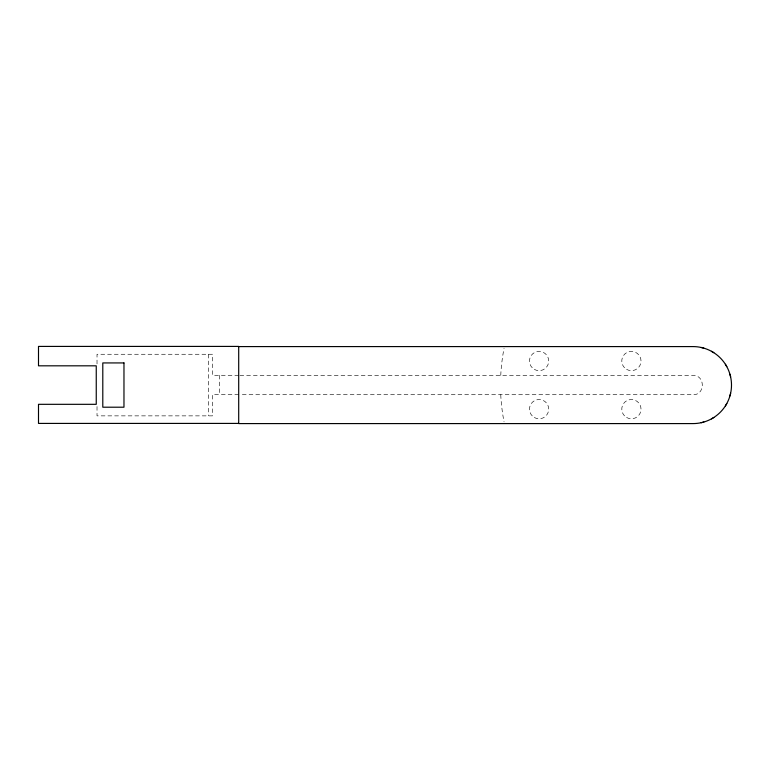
<?xml version="1.0" encoding="UTF-8"?>
<svg xmlns="http://www.w3.org/2000/svg" width="770" height="770" viewBox="0 0 770 770"><rect width="100%" height="100%" fill="white"/><g stroke="black" fill="none" stroke-linecap="round" stroke-linejoin="round"><path stroke-width="0.58" stroke-dasharray="3.85 2.89" d="M500.769 375.462L500.895 372.757A192.5 192.5 0 0 1 504.052 348.29M238.7 375.288L212.52 375.288L212.52 354.267L97.02 354.267L97.02 364.932M239.903 375.462L693 375.462C705.387 374.923 705.387 395.251 693 394.712L239.903 394.712M238.7 394.538L212.52 394.538L212.52 415.867L97.02 415.867L97.02 406.387M500.769 394.712L500.895 397.416A192.5 192.5 0 0 0 504.052 421.883M219.45 375.288L219.45 394.538M208.67 354.267L208.67 415.867M626.587 417.484A9.625 9.625 0 0 0 641.025 409.149A9.625 9.625 0 0 0 626.587 400.814A9.625 9.625 0 0 0 626.587 417.484M534.284 417.484A9.625 9.625 0 0 0 548.721 409.149A9.625 9.625 0 0 0 534.284 400.814A9.625 9.625 0 0 0 534.284 417.484M534.284 369.359A9.625 9.625 0 0 0 548.721 361.024A9.625 9.625 0 0 0 534.284 352.689A9.625 9.625 0 0 0 534.284 369.359M626.587 369.359A9.625 9.625 0 0 0 641.025 361.024A9.625 9.625 0 0 0 626.587 352.689A9.625 9.625 0 0 0 626.587 369.359"/><path stroke-width="1.16" d="M729.941 395.934L730.624 393.268M725.388 405.906L726.793 403.538M711.451 418.88L713.819 417.475M701.181 422.711L703.847 422.027M238.7 346.587L693 346.587A38.5 38.5 0 0 1 731.5 385.087A38.5 38.5 0 0 1 693 423.587L238.7 423.587L238.7 346.413L38.5 346.413L38.5 365.817L96.25 365.817L96.25 404.317L38.5 404.317L38.5 423.413L238.7 423.413M701.181 347.463L703.847 348.146M711.451 351.293L713.819 352.699M725.388 364.268L726.793 366.636M729.941 374.239L730.624 376.905M123.97 362.93L102.795 362.93L102.795 407.205L123.97 407.205L123.97 362.93"/></g></svg>
